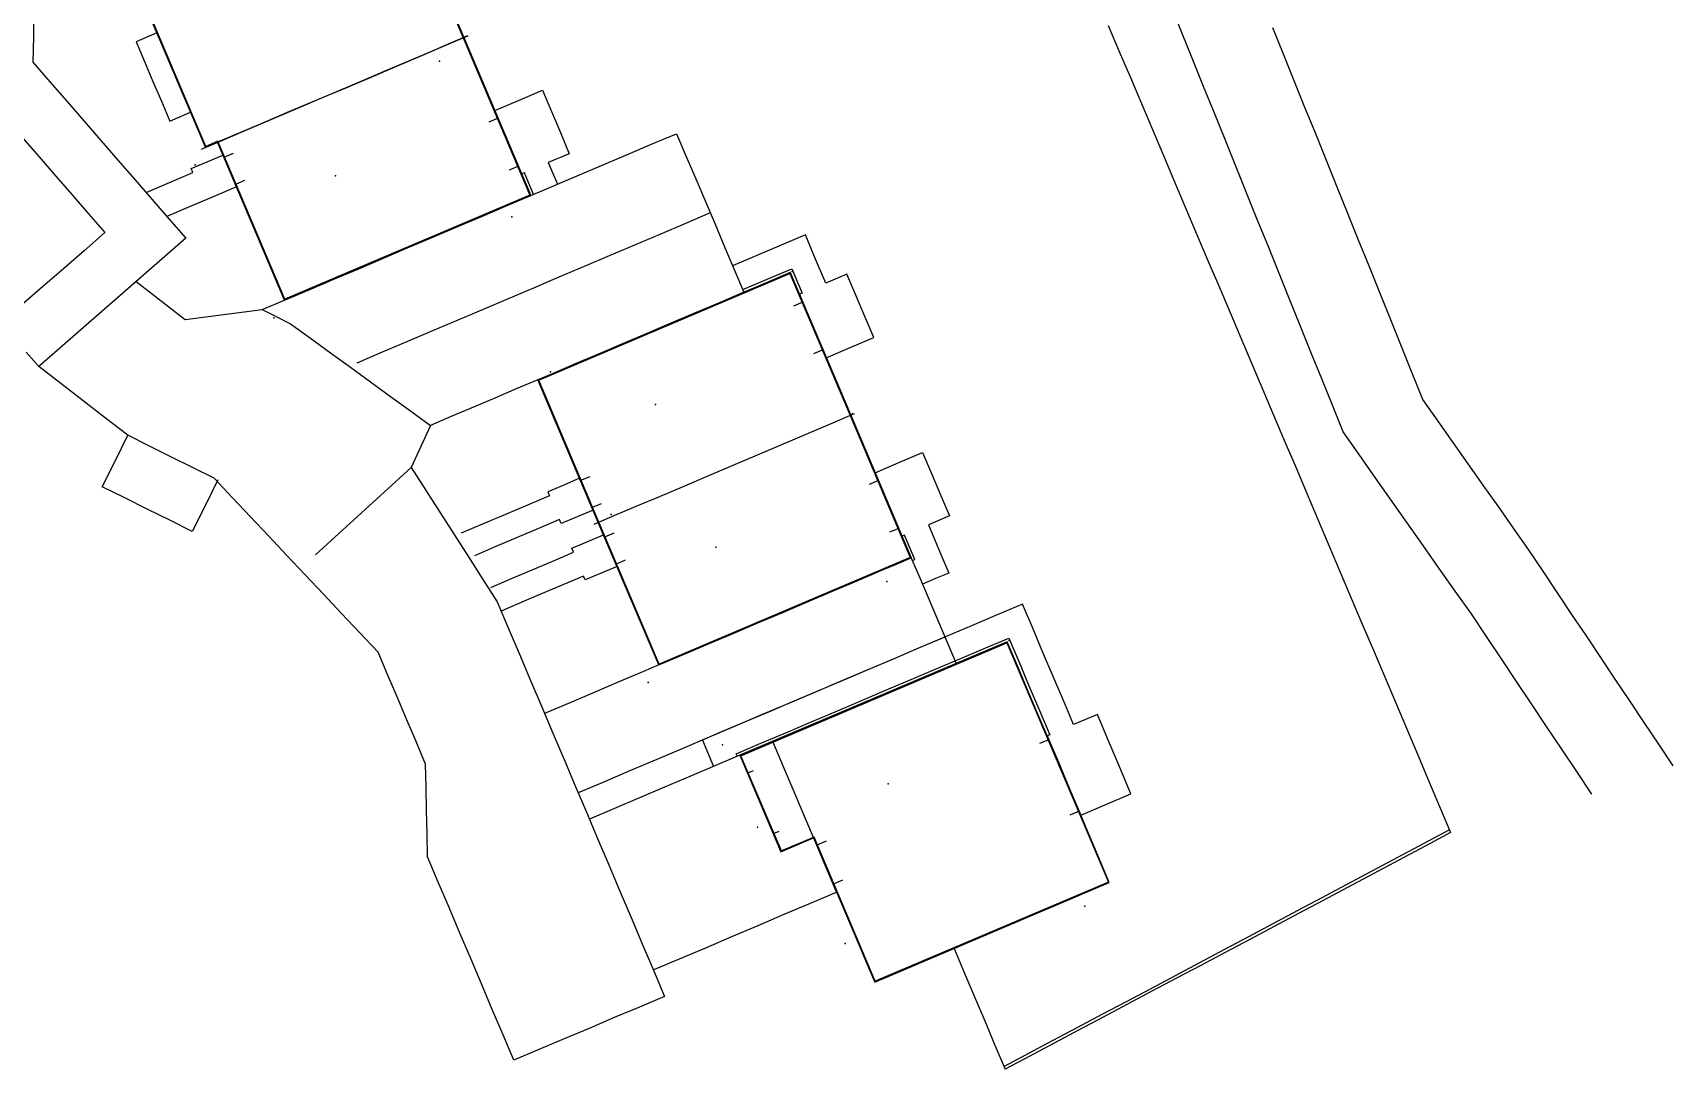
# Model space of a CAD drawing. Header units: metres. Extents: x 337936 to 338469, y 373266 to 374026.
# Drawn here: x 338412.2 to 338469.4, y 373265.7 to 373301.8 of the extents above; entities that cross this region are included whole.
import ezdxf

# ---------------------------------------------------------------- set-up
doc = ezdxf.new("R2010")
doc.units = ezdxf.units.M
for name, color, linetype in [('3D_LINES', 3, 'Continuous'), ('3D_Points', 1, 'Continuous'), ('PLOTS EXTERNAL LEVEL', 6, 'Continuous'), ('PLOTS FFL', 5, 'Continuous')]:
    doc.layers.add(name, color=color, linetype=linetype)

msp = doc.modelspace()

# ---------------------------------------------------------------- linework, layer by layer
at = {"layer": '3D_LINES'}
for points in [[(338412.256, 373302.549, 34.285), (338412.24, 373301.657, 34.285), (338412.225, 373300.765, 34.229), (338412.817, 373300.083, 34.229), (338413.41, 373299.401, 34.228), (338414.002, 373298.72, 34.227), (338414.595, 373298.038, 34.23), (338415.188, 373297.356, 34.235), (338415.78, 373296.675, 34.24), (338416.373, 373295.993, 34.245), (338416.965, 373295.311, 34.25), (338417.558, 373294.63, 34.255), (338416.825, 373293.992, 34.261), (338416.092, 373293.355, 34.266), (338415.359, 373292.718, 34.27), (338414.625, 373292.08, 34.269), (338413.892, 373291.443, 34.268), (338413.159, 373290.806, 34.266), (338412.426, 373290.168, 34.265), (338411.989, 373290.671, 34.265)], [(338418.653, 373297.975, 34.211), (338419.042, 373297.058, 34.211), (338419.432, 373296.142, 34.211), (338419.821, 373295.225, 34.211), (338420.21, 373294.308, 34.211), (338420.599, 373293.392, 34.211), (338420.988, 373292.475, 34.211), (338421.85, 373292.841, 34.211), (338422.712, 373293.207, 34.211), (338423.574, 373293.573, 34.211), (338424.436, 373293.939, 34.211), (338425.299, 373294.305, 34.211), (338426.161, 373294.671, 34.211), (338427.023, 373295.037, 34.211), (338427.885, 373295.403, 34.211), (338428.747, 373295.769, 34.211), (338429.574, 373296.12, 34.219), (338429.185, 373297.036, 34.227), (338428.796, 373297.953, 34.236), (338428.407, 373298.87, 34.244), (338428.018, 373299.786, 34.252), (338427.628, 373300.703, 34.261), (338427.239, 373301.62, 34.269), (338426.858, 373302.519, 34.269)], [(338466.534, 373275.275, 34.223), (338466.009, 373276.059, 34.223), (338465.484, 373276.844, 34.223), (338464.959, 373277.629, 34.223), (338464.434, 373278.414, 34.223), (338463.909, 373279.199, 34.223), (338463.384, 373279.984, 34.223), (338462.86, 373280.769, 34.223), (338462.335, 373281.554, 34.223), (338461.777, 373282.345, 34.223), (338461.218, 373283.137, 34.223), (338460.66, 373283.929, 34.223), (338460.102, 373284.721, 34.223), (338459.544, 373285.513, 34.223), (338458.986, 373286.305, 34.223), (338458.428, 373287.097, 34.223), (338457.869, 373287.889, 34.223), (338457.496, 373288.814, 34.223), (338457.122, 373289.739, 34.223), (338456.748, 373290.664, 34.223), (338456.374, 373291.59, 34.223), (338456, 373292.515, 34.223), (338455.627, 373293.44, 34.223), (338455.253, 373294.365, 34.223), (338454.879, 373295.291, 34.223), (338454.505, 373296.216, 34.223), (338454.131, 373297.141, 34.223), (338453.758, 373298.066, 34.223), (338453.384, 373298.991, 34.223), (338453.01, 373299.917, 34.223), (338452.636, 373300.842, 34.223), (338452.262, 373301.767, 34.223), (338451.888, 373302.692, 34.223)], [(338416.33, 373302.296, 34.269), (338416.712, 373301.397, 34.269), (338417.093, 373300.497, 34.269), (338417.475, 373299.598, 34.269), (338417.857, 373298.698, 34.269), (338418.239, 373297.799, 34.269)], [(338449.687, 373302.041, 0), (338450.071, 373301.135, 0), (338450.456, 373300.228, 0), (338450.841, 373299.322, 0), (338451.226, 373298.415, 0), (338451.61, 373297.509, 0), (338451.995, 373296.602, 0), (338452.38, 373295.696, 0), (338452.765, 373294.79, 0), (338453.149, 373293.883, 0), (338453.534, 373292.977, 0), (338453.919, 373292.07, 0), (338454.304, 373291.164, 0), (338454.689, 373290.257, 0), (338455.073, 373289.351, 0), (338455.458, 373288.445, 0), (338455.843, 373287.538, 0), (338456.228, 373286.632, 0), (338456.612, 373285.725, 0), (338456.997, 373284.819, 0), (338457.382, 373283.912, 0), (338457.767, 373283.006, 0), (338458.151, 373282.099, 0), (338458.536, 373281.193, 0), (338458.921, 373280.287, 0), (338459.306, 373279.38, 0), (338459.69, 373278.474, 0), (338460.075, 373277.567, 0), (338460.46, 373276.661, 0), (338460.845, 373275.754, 0), (338461.229, 373274.848, 0), (338461.614, 373273.941, 0)], [(338469.367, 373276.261, 34.177), (338468.863, 373277.014, 34.177), (338468.359, 373277.768, 34.177), (338467.855, 373278.521, 34.177), (338467.351, 373279.275, 34.177), (338466.848, 373280.028, 34.177), (338466.344, 373280.781, 34.177), (338465.84, 373281.535, 34.177), (338465.336, 373282.288, 34.177), (338464.832, 373283.042, 34.177), (338464.328, 373283.795, 34.177), (338463.803, 373284.541, 34.177), (338463.278, 373285.286, 34.177), (338462.752, 373286.031, 34.177), (338462.227, 373286.777, 34.177), (338461.702, 373287.522, 34.177), (338461.176, 373288.267, 34.177), (338460.651, 373289.013, 34.177), (338460.277, 373289.938, 34.177), (338459.903, 373290.863, 34.177), (338459.53, 373291.788, 34.177), (338459.156, 373292.714, 34.177), (338458.782, 373293.639, 34.177), (338458.408, 373294.564, 34.177), (338458.034, 373295.489, 34.177), (338457.661, 373296.414, 34.177), (338457.287, 373297.34, 34.177), (338456.913, 373298.265, 34.177), (338456.539, 373299.19, 34.177), (338456.165, 373300.115, 34.177), (338455.791, 373301.04, 34.177), (338455.418, 373301.966, 34.177)], [(338416.546, 373301.786, 34.276), (338415.821, 373301.478, 34.277), (338416.115, 373300.787, 34.277), (338416.408, 373300.096, 34.277), (338416.701, 373299.405, 34.276), (338416.995, 373298.714, 34.276), (338417.719, 373299.022, 34.287)], [(338418.101, 373297.74, 34.251), (338418.944, 373298.098, 34.251), (338419.787, 373298.456, 34.251), (338420.631, 373298.814, 34.251), (338421.474, 373299.172, 34.251), (338422.317, 373299.53, 34.251), (338423.161, 373299.888, 34.251), (338424.004, 373300.246, 34.251), (338424.847, 373300.604, 34.251), (338425.691, 373300.962, 34.251), (338426.534, 373301.32, 34.251), (338427.377, 373301.678, 34.251), (338426.799, 373301.433, 34.26), (338426.22, 373301.187, 34.269), (338425.364, 373300.824, 34.269), (338424.508, 373300.46, 34.269), (338423.652, 373300.097, 34.269), (338422.796, 373299.734, 34.269), (338421.94, 373299.37, 34.269), (338421.084, 373299.007, 34.269), (338420.228, 373298.643, 34.269), (338419.371, 373298.28, 34.269), (338418.515, 373297.916, 34.269)], [(338429.667, 373296.159, 34.226), (338429.347, 373296.913, 34.233), (338429.255, 373296.874, 34.232), (338428.943, 373297.61, 34.239), (338428.63, 373298.347, 34.245), (338428.317, 373299.083, 34.252), (338429.146, 373299.435, 34.254), (338429.974, 373299.787, 34.256), (338430.287, 373299.05, 34.25), (338430.6, 373298.314, 34.243), (338430.912, 373297.577, 34.236), (338430.176, 373297.265, 34.235), (338430.496, 373296.511, 34.229)], [(338428.431, 373298.812, 34.25), (338428.107, 373298.674, 34.249)], [(338411.864, 373298.131, 34.005), (338412.439, 373297.47, 34.005), (338413.013, 373296.809, 34.005), (338413.588, 373296.149, 34.005), (338414.162, 373295.488, 34.005), (338414.736, 373294.827, 34.005), (338414.012, 373294.197, 34.005), (338413.287, 373293.567, 34.005), (338412.563, 373292.937, 34.005), (338411.838, 373292.308, 34.005)], [(338429.567, 373296.136, 34.226), (338429.574, 373296.12, 34.226), (338430.42, 373296.479, 34.229), (338431.265, 373296.838, 34.234), (338432.111, 373297.197, 34.238), (338432.957, 373297.556, 34.243), (338433.803, 373297.915, 34.248), (338434.648, 373298.274, 34.253), (338434.983, 373297.485, 34.255), (338435.318, 373296.696, 34.257), (338435.653, 373295.907, 34.258), (338435.988, 373295.118, 34.26), (338436.323, 373294.329, 34.262), (338436.658, 373293.54, 34.274), (338436.993, 373292.75, 34.299)], [(338416.168, 373296.229, 34.269), (338416.983, 373296.575, 34.269), (338417.799, 373296.921, 34.269), (338417.74, 373297.059, 34.269), (338418.293, 373297.293, 34.269), (338418.845, 373297.527, 34.269), (338419.079, 373296.975, 34.269), (338419.314, 373296.423, 34.269), (338418.507, 373296.08, 34.269), (338417.7, 373295.737, 34.269), (338416.893, 373295.395, 34.269)], [(338419.203, 373297.584, 34.323), (338418.878, 373297.446, 34.311)], [(338429.138, 373297.146, 34.235), (338428.814, 373297.008, 34.234)], [(338419.602, 373296.642, 34.321), (338419.278, 373296.505, 34.309)], [(338435.82, 373295.512, 34.259), (338434.941, 373295.139, 34.254), (338434.062, 373294.766, 34.249), (338433.183, 373294.392, 34.249), (338432.303, 373294.019, 34.261), (338431.424, 373293.646, 34.274), (338430.545, 373293.273, 34.286), (338429.666, 373292.899, 34.302), (338428.786, 373292.526, 34.309), (338427.907, 373292.153, 34.315), (338427.028, 373291.78, 34.321), (338426.148, 373291.406, 34.327), (338425.269, 373291.033, 34.333), (338424.39, 373290.66, 34.308), (338423.511, 373290.287, 34.279)], [(338436.954, 373292.843, 34.269), (338437.806, 373293.204, 34.269), (338438.658, 373293.566, 34.269), (338439.018, 373292.719, 34.269), (338438.926, 373292.68, 34.269), (338439.238, 373291.944, 34.269), (338439.551, 373291.207, 34.269), (338439.864, 373290.471, 34.269), (338440.692, 373290.823, 34.269), (338441.52, 373291.174, 34.269), (338441.208, 373291.911, 34.269), (338440.895, 373292.647, 34.269), (338440.583, 373293.384, 34.269), (338439.846, 373293.071, 34.269), (338439.491, 373293.909, 34.269), (338439.135, 373294.746, 34.269), (338438.291, 373294.388, 34.269), (338437.446, 373294.029, 34.269), (338436.602, 373293.671, 34.269)], [(338440.713, 373288.469, 34.269), (338440.362, 373289.297, 34.269), (338440.011, 373290.124, 34.269), (338439.659, 373290.952, 34.269), (338439.308, 373291.78, 34.269), (338438.957, 373292.607, 34.269), (338438.605, 373293.435, 34.269), (338437.774, 373293.082, 34.282), (338436.942, 373292.729, 34.294), (338436.11, 373292.376, 34.306), (338435.278, 373292.023, 34.318), (338434.446, 373291.67, 34.33), (338433.614, 373291.316, 34.342), (338432.782, 373290.963, 34.354), (338431.95, 373290.61, 34.366), (338431.119, 373290.257, 34.378), (338430.287, 373289.904, 34.39), (338429.813, 373289.703, 34.387), (338430.164, 373288.875, 34.381), (338430.515, 373288.047, 34.376), (338430.867, 373287.22, 34.37), (338431.218, 373286.392, 34.365), (338431.569, 373285.564, 34.359), (338431.921, 373284.737, 34.354), (338432.272, 373283.909, 34.348), (338432.623, 373283.081, 34.343), (338432.975, 373282.254, 34.337), (338433.326, 373281.426, 34.332), (338433.677, 373280.598, 34.326), (338434.029, 373279.771, 34.321), (338434.892, 373280.137, 34.315), (338435.756, 373280.504, 34.31), (338436.62, 373280.87, 34.304), (338437.484, 373281.237, 34.298), (338438.347, 373281.604, 34.292), (338439.211, 373281.97, 34.287), (338440.075, 373282.337, 34.281), (338440.939, 373282.704, 34.275), (338441.802, 373283.07, 34.269), (338442.312, 373283.287, 34.269), (338442.821, 373283.503, 34.269), (338442.47, 373284.331, 34.269), (338442.119, 373285.158, 34.269), (338441.767, 373285.986, 34.269), (338441.416, 373286.814, 34.269), (338441.065, 373287.641, 34.269), (338440.713, 373288.469, 34.269)], [(338415.822, 373293.121, 34.271), (338416.391, 373292.681, 34.271), (338416.96, 373292.241, 34.271), (338417.529, 373291.802, 34.271), (338418.423, 373291.916, 34.271), (338419.318, 373292.031, 34.271), (338420.212, 373292.146, 34.271), (338420.655, 373291.926, 34.269), (338421.201, 373291.655, 34.269), (338421.897, 373291.15, 34.269), (338422.593, 373290.644, 34.269), (338423.289, 373290.138, 34.269), (338423.985, 373289.633, 34.269), (338424.681, 373289.127, 34.269), (338425.377, 373288.621, 34.269), (338426.073, 373288.115, 34.269), (338425.736, 373287.38, 34.269), (338425.399, 373286.645, 34.269), (338425.898, 373285.866, 34.269), (338426.397, 373285.088, 34.269), (338426.896, 373284.31, 34.269), (338427.395, 373283.532, 34.269), (338427.894, 373282.754, 34.269), (338428.394, 373281.976, 34.269), (338428.782, 373281.06, 34.269), (338429.171, 373280.143, 34.269), (338429.56, 373279.227, 34.269), (338429.949, 373278.311, 34.269), (338430.338, 373277.394, 34.269), (338430.727, 373276.478, 34.269), (338431.116, 373275.562, 34.269), (338431.505, 373274.645, 34.269), (338431.894, 373273.729, 34.269), (338432.283, 373272.813, 34.269), (338432.672, 373271.896, 34.269), (338433.061, 373270.98, 34.269), (338433.45, 373270.064, 34.269), (338433.839, 373269.147, 34.269), (338434.228, 373268.231, 34.269), (338433.353, 373267.86, 34.269), (338432.479, 373267.489, 34.269), (338431.604, 373267.117, 34.269), (338430.73, 373266.746, 34.269), (338429.855, 373266.375, 34.269), (338428.981, 373266.004, 34.269), (338428.605, 373266.89, 34.269), (338428.229, 373267.776, 34.269), (338427.853, 373268.662, 34.269), (338427.477, 373269.548, 34.269), (338427.101, 373270.434, 34.269), (338426.725, 373271.32, 34.269), (338426.348, 373272.206, 34.269), (338425.972, 373273.092, 34.269), (338425.955, 373273.899, 34.269), (338425.939, 373274.707, 34.269), (338425.922, 373275.515, 34.269), (338425.905, 373276.322, 34.269), (338425.574, 373277.101, 34.269), (338425.243, 373277.88, 34.269), (338424.913, 373278.659, 34.269), (338424.582, 373279.439, 34.269), (338424.251, 373280.218, 34.269), (338423.616, 373280.891, 34.269), (338422.981, 373281.565, 34.269), (338422.346, 373282.238, 34.269), (338421.711, 373282.912, 34.269), (338421.076, 373283.586, 34.269), (338420.441, 373284.259, 34.269), (338419.806, 373284.933, 34.269), (338419.171, 373285.606, 34.269), (338418.536, 373286.28, 34.269), (338417.785, 373286.652, 34.269), (338417.033, 373287.025, 34.269), (338416.282, 373287.397, 34.269), (338415.531, 373287.77, 34.269), (338414.755, 373288.369, 34.269), (338413.979, 373288.969, 34.269), (338413.202, 373289.569, 34.269), (338412.426, 373290.168, 34.269)], [(338420.212, 373292.146, 34.271), (338420.993, 373292.477, 34.271)], [(338439.041, 373292.409, 34.277), (338438.717, 373292.271, 34.285)], [(338439.748, 373290.743, 34.277), (338439.424, 373290.605, 34.285)], [(338429.813, 373289.703, 34.382), (338429.065, 373289.385, 34.357), (338428.317, 373289.068, 34.332), (338427.569, 373288.75, 34.307), (338426.821, 373288.433, 34.281), (338426.073, 373288.115, 34.275)], [(338431.783, 373284.678, 34.292), (338432.395, 373284.938, 34.292), (338433.24, 373285.297, 34.29), (338434.086, 373285.656, 34.288), (338434.932, 373286.015, 34.285), (338435.777, 373286.374, 34.283), (338436.623, 373286.733, 34.281), (338437.469, 373287.092, 34.279), (338438.314, 373287.451, 34.276), (338439.16, 373287.81, 34.274), (338440.006, 373288.169, 34.272), (338440.851, 373288.528, 34.269)], [(338418.667, 373286.215, 34.268), (338418.223, 373285.319, 34.266), (338417.778, 373284.423, 34.265), (338416.994, 373284.812, 34.265), (338416.21, 373285.2, 34.264), (338415.427, 373285.589, 34.264), (338414.643, 373285.978, 34.263), (338415.087, 373286.874, 34.265), (338415.531, 373287.77, 34.266)], [(338442.86, 373283.411, 34.275), (338442.952, 373283.45, 34.275), (338442.593, 373284.297, 34.275), (338442.501, 373284.258, 34.275), (338442.188, 373284.994, 34.275), (338441.876, 373285.73, 34.275), (338441.563, 373286.467, 34.275), (338442.392, 373286.818, 34.275), (338443.22, 373287.17, 34.275), (338443.533, 373286.434, 34.275), (338443.845, 373285.697, 34.275), (338444.158, 373284.961, 34.275), (338443.421, 373284.648, 34.275), (338443.777, 373283.811, 34.275), (338444.133, 373282.973, 34.275), (338443.672, 373282.778, 34.275), (338443.212, 373282.582, 34.275)], [(338425.399, 373286.645, 34.275), (338424.734, 373286.038, 34.274), (338424.069, 373285.432, 34.273), (338423.404, 373284.826, 34.271), (338422.739, 373284.219, 34.27), (338422.073, 373283.613, 34.269)], [(338431.269, 373286.273, 34.296), (338430.716, 373286.038, 34.277), (338430.164, 373285.804, 34.275), (338430.223, 373285.666, 34.275), (338429.453, 373285.339, 34.275), (338428.683, 373285.012, 34.275), (338427.913, 373284.686, 34.275), (338427.144, 373284.359, 34.275)], [(338431.628, 373286.329, 34.305), (338431.303, 373286.191, 34.294)], [(338441.678, 373286.195, 34.275), (338441.354, 373286.058, 34.275)], [(338432.027, 373285.388, 34.281), (338431.703, 373285.25, 34.275)], [(338431.738, 373285.168, 34.275), (338431.185, 373284.934, 34.275), (338430.633, 373284.699, 34.275), (338430.574, 373284.837, 34.275), (338429.833, 373284.523, 34.275), (338429.091, 373284.208, 34.275), (338428.35, 373283.893, 34.275), (338427.608, 373283.578, 34.274)], [(338428.173, 373282.473, 34.274), (338428.894, 373282.78, 34.275), (338429.615, 373283.086, 34.275), (338430.337, 373283.392, 34.275), (338431.058, 373283.698, 34.275), (338430.999, 373283.836, 34.275), (338431.552, 373284.071, 34.275), (338432.104, 373284.305, 34.275)], [(338432.463, 373284.361, 34.275), (338432.139, 373284.223, 34.275)], [(338442.386, 373284.529, 34.275), (338442.061, 373284.391, 34.275)], [(338442.431, 373284.423, 34.275), (338442.756, 373283.656, 34.275), (338443.082, 373282.889, 34.275), (338443.407, 373282.122, 34.275), (338443.733, 373281.355, 34.285), (338444.059, 373280.588, 34.298), (338444.384, 373279.821, 34.311)], [(338432.573, 373283.201, 34.275), (338432.02, 373282.966, 34.275), (338431.468, 373282.732, 34.275), (338431.41, 373282.87, 34.275), (338430.69, 373282.564, 34.275), (338429.971, 373282.259, 34.275), (338429.252, 373281.954, 34.275), (338428.532, 373281.649, 34.274)], [(338432.863, 373283.42, 34.281), (338432.538, 373283.282, 34.275)], [(338436.765, 373276.587, 34.269), (338436.726, 373276.679, 34.269), (338437.589, 373277.045, 34.269), (338438.452, 373277.411, 34.269), (338439.315, 373277.778, 34.269), (338440.178, 373278.144, 34.269), (338441.042, 373278.511, 34.269), (338441.905, 373278.877, 34.269), (338442.768, 373279.243, 34.269), (338443.631, 373279.61, 34.269), (338444.494, 373279.976, 34.269), (338445.358, 373280.343, 34.269), (338446.221, 373280.709, 34.269), (338446.578, 373279.867, 34.269), (338446.935, 373279.026, 34.269), (338447.293, 373278.184, 34.269), (338447.65, 373277.342, 34.269), (338447.558, 373277.303, 34.269), (338447.949, 373276.383, 34.269), (338448.339, 373275.462, 34.269), (338448.73, 373274.542, 34.269), (338449.604, 373274.913, 34.269), (338450.478, 373275.284, 34.269), (338450.087, 373276.204, 34.269), (338449.697, 373277.125, 34.269), (338449.306, 373278.045, 34.269), (338448.478, 373277.694, 34.269), (338448.122, 373278.533, 34.269), (338447.766, 373279.372, 34.269), (338447.41, 373280.211, 34.269), (338447.054, 373281.05, 34.269), (338446.698, 373281.889, 34.269), (338445.813, 373281.513, 34.269), (338444.927, 373281.138, 34.269), (338444.042, 373280.762, 34.269), (338443.157, 373280.386, 34.269), (338442.272, 373280.011, 34.269), (338441.387, 373279.635, 34.269), (338440.502, 373279.259, 34.269), (338439.617, 373278.884, 34.269), (338438.732, 373278.508, 34.269), (338437.847, 373278.132, 34.269), (338436.962, 373277.757, 34.269), (338436.077, 373277.381, 34.269), (338435.546, 373277.155, 34.269), (338435.936, 373276.235, 34.269)], [(338443.994, 373280.741, 34.296), (338443.081, 373280.354, 34.313), (338442.169, 373279.967, 34.331), (338441.256, 373279.579, 34.326), (338440.344, 373279.192, 34.315), (338439.431, 373278.805, 34.304), (338438.519, 373278.417, 34.293), (338437.606, 373278.03, 34.282), (338436.694, 373277.643, 34.279), (338435.782, 373277.255, 34.275), (338434.869, 373276.868, 34.275), (338433.957, 373276.481, 34.274), (338433.044, 373276.094, 34.273), (338432.132, 373275.706, 34.272), (338431.219, 373275.319, 34.27)], [(338436.857, 373276.626, 34.27), (338437.188, 373275.845, 34.27), (338437.52, 373275.064, 34.27), (338437.851, 373274.284, 34.27), (338438.068, 373273.773, 34.27), (338438.285, 373273.262, 34.27), (338438.854, 373273.504, 34.27), (338439.424, 373273.746, 34.27), (338439.796, 373272.869, 34.27), (338440.168, 373271.991, 34.27), (338440.541, 373271.114, 34.27), (338440.913, 373270.237, 34.269), (338441.233, 373269.484, 34.269), (338441.553, 373268.73, 34.269), (338442.447, 373269.11, 34.269), (338443.341, 373269.489, 34.269), (338444.235, 373269.869, 34.269), (338445.129, 373270.248, 34.269), (338446.023, 373270.628, 34.269), (338446.917, 373271.007, 34.269), (338447.811, 373271.387, 34.269), (338448.705, 373271.766, 34.269), (338449.215, 373271.983, 34.269), (338449.724, 373272.199, 34.269), (338449.369, 373273.037, 34.269), (338449.013, 373273.875, 34.269), (338448.657, 373274.713, 34.269), (338448.302, 373275.55, 34.269), (338447.946, 373276.388, 34.269), (338447.59, 373277.226, 34.269), (338447.235, 373278.064, 34.269), (338446.879, 373278.902, 34.269), (338446.523, 373279.74, 34.269), (338446.168, 373280.578, 34.269)], [(338434.029, 373279.771, 34.269), (338433.498, 373279.545, 34.269), (338432.635, 373279.179, 34.269), (338431.772, 373278.813, 34.269), (338430.91, 373278.447, 34.269), (338430.047, 373278.08, 34.269)], [(338440.234, 373271.837, 34.303), (338439.861, 373272.716, 34.31), (338439.488, 373273.595, 34.318), (338439.115, 373274.473, 34.326), (338438.742, 373275.352, 34.327), (338438.369, 373276.23, 34.327), (338437.996, 373277.109, 34.309)], [(338447.614, 373277.17, 34.275), (338447.29, 373277.032, 34.275)], [(338436.857, 373276.626, 34.288), (338435.982, 373276.254, 34.275), (338435.108, 373275.883, 34.275), (338434.233, 373275.512, 34.274), (338433.359, 373275.141, 34.272), (338432.484, 373274.77, 34.271), (338431.61, 373274.398, 34.27)], [(338437.321, 373276.082, 34.295), (338437.123, 373275.998, 34.288)], [(338448.673, 373274.675, 34.275), (338448.349, 373274.537, 34.275)], [(338438.216, 373273.974, 34.292), (338438.018, 373273.89, 34.285)], [(338461.575, 373274.034, 0), (338460.854, 373273.649, 0), (338460.134, 373273.265, 0), (338459.413, 373272.88, 0), (338458.693, 373272.495, 0), (338457.972, 373272.111, 0), (338457.121, 373271.659, 0), (338456.27, 373271.207, 0), (338455.419, 373270.756, 0), (338454.569, 373270.304, 0), (338453.718, 373269.852, 0), (338452.867, 373269.401, 0), (338452.016, 373268.949, 0), (338451.165, 373268.497, 0), (338450.314, 373268.046, 0), (338449.463, 373267.594, 0), (338448.612, 373267.142, 0), (338447.761, 373266.691, 0), (338446.91, 373266.239, 0), (338446.059, 373265.787, 0)], [(338461.614, 373273.941, 0), (338460.895, 373273.558, 0), (338460.176, 373273.174, 0), (338459.457, 373272.79, 0), (338458.738, 373272.406, 0), (338458.019, 373272.023, 0), (338457.168, 373271.571, 0), (338456.316, 373271.119, 0), (338455.465, 373270.667, 0), (338454.613, 373270.215, 0), (338453.762, 373269.763, 0), (338452.91, 373269.311, 0), (338452.059, 373268.859, 0), (338451.207, 373268.407, 0), (338450.356, 373267.955, 0), (338449.504, 373267.503, 0), (338448.653, 373267.051, 0), (338447.801, 373266.599, 0), (338446.95, 373266.147, 0), (338446.099, 373265.695, 0)], [(338439.855, 373273.632, 34.328), (338439.531, 373273.494, 34.317)], [(338440.43, 373272.276, 34.316), (338440.106, 373272.138, 34.305)], [(338433.837, 373269.152, 34.274), (338434.749, 373269.539, 34.274), (338435.662, 373269.926, 34.274), (338436.574, 373270.313, 34.274), (338437.486, 373270.701, 34.274), (338438.399, 373271.088, 34.274), (338439.311, 373271.475, 34.275), (338440.223, 373271.862, 34.303)], [(338444.313, 373269.902, 0), (338444.67, 373269.06, 0), (338445.027, 373268.219, 0), (338445.384, 373267.378, 0), (338445.741, 373266.536, 0), (338446.099, 373265.695, 0)]]:
    msp.add_polyline3d(points, dxfattribs=at)
at = {"layer": '3D_Points'}
for p in [(338427.305, 373301.664, 34.275), (338426.386, 373300.798, 34.275), (338417.873, 373297.185, 34.275), (338422.763, 373296.801, 34.425), (338428.912, 373295.38, 34.22), (338438.671, 373293.479, 34.275), (338420.622, 373291.861, 34.275), (338430.256, 373289.975, 34.4), (338433.912, 373288.839, 34.425), (338440.779, 373288.513, 34.275), (338432.364, 373285.009, 34.275), (338436.02, 373283.873, 34.425), (338441.968, 373282.681, 34.275), (338446.233, 373280.622, 34.275), (338433.663, 373279.156, 34.275), (338436.243, 373276.991, 34.275), (338442.02, 373275.629, 34.425), (338437.462, 373274.119, 34.275), (338448.871, 373271.377, 34.275), (338440.524, 373270.072, 34.275)]:
    msp.add_point(p, dxfattribs=at)
at = {"layer": 'PLOTS EXTERNAL LEVEL'}
for points in [[(338429.574, 373296.12, 34.425), (338420.988, 373292.475, 34.425), (338418.653, 373297.975, 34.425), (338418.239, 373297.799, 34.425), (338415.948, 373303.196, 34.425), (338418.857, 373304.43, 34.425), (338418.685, 373304.835, 34.425), (338422.093, 373306.282, 34.425), (338422.265, 373305.877, 34.425), (338424.949, 373307.016, 34.425), (338427.239, 373301.62, 34.425), (338429.574, 373296.12, 34.425)], [(338442.821, 373283.503, 34.425), (338434.029, 373279.771, 34.425), (338431.921, 373284.737, 34.425), (338429.813, 373289.703, 34.425), (338438.605, 373293.435, 34.425), (338440.713, 373288.469, 34.425), (338442.821, 373283.503, 34.425)], [(338436.857, 373276.626, 34.425), (338438.285, 373273.262, 34.425), (338439.424, 373273.746, 34.425), (338441.553, 373268.73, 34.425), (338449.724, 373272.199, 34.425), (338446.168, 373280.578, 34.425), (338436.857, 373276.626, 34.425)]]:
    msp.add_polyline3d(points, dxfattribs=at)
at = {"layer": 'PLOTS FFL'}
for points in [[(338429.541, 373296.133, 34.425), (338421.001, 373292.508, 34.425), (338418.667, 373298.008, 34.425), (338418.252, 373297.832, 34.425), (338415.981, 373303.182, 34.425), (338418.89, 373304.417, 34.425), (338418.718, 373304.822, 34.425), (338422.08, 373306.249, 34.425), (338422.252, 373305.844, 34.425), (338424.935, 373306.983, 34.425), (338427.216, 373301.61, 34.425), (338429.541, 373296.133, 34.425)], [(338442.789, 373283.516, 34.425), (338434.042, 373279.803, 34.425), (338431.944, 373284.746, 34.425), (338429.845, 373289.69, 34.425), (338438.592, 373293.402, 34.425), (338440.69, 373288.459, 34.425), (338442.789, 373283.516, 34.425)], [(338436.89, 373276.612, 34.425), (338446.155, 373280.545, 34.425), (338449.692, 373272.212, 34.425), (338441.566, 373268.763, 34.425), (338439.437, 373273.778, 34.425), (338438.298, 373273.295, 34.425), (338436.89, 373276.612, 34.425)]]:
    msp.add_polyline3d(points, dxfattribs=at)

doc.saveas('drawing.dxf')
